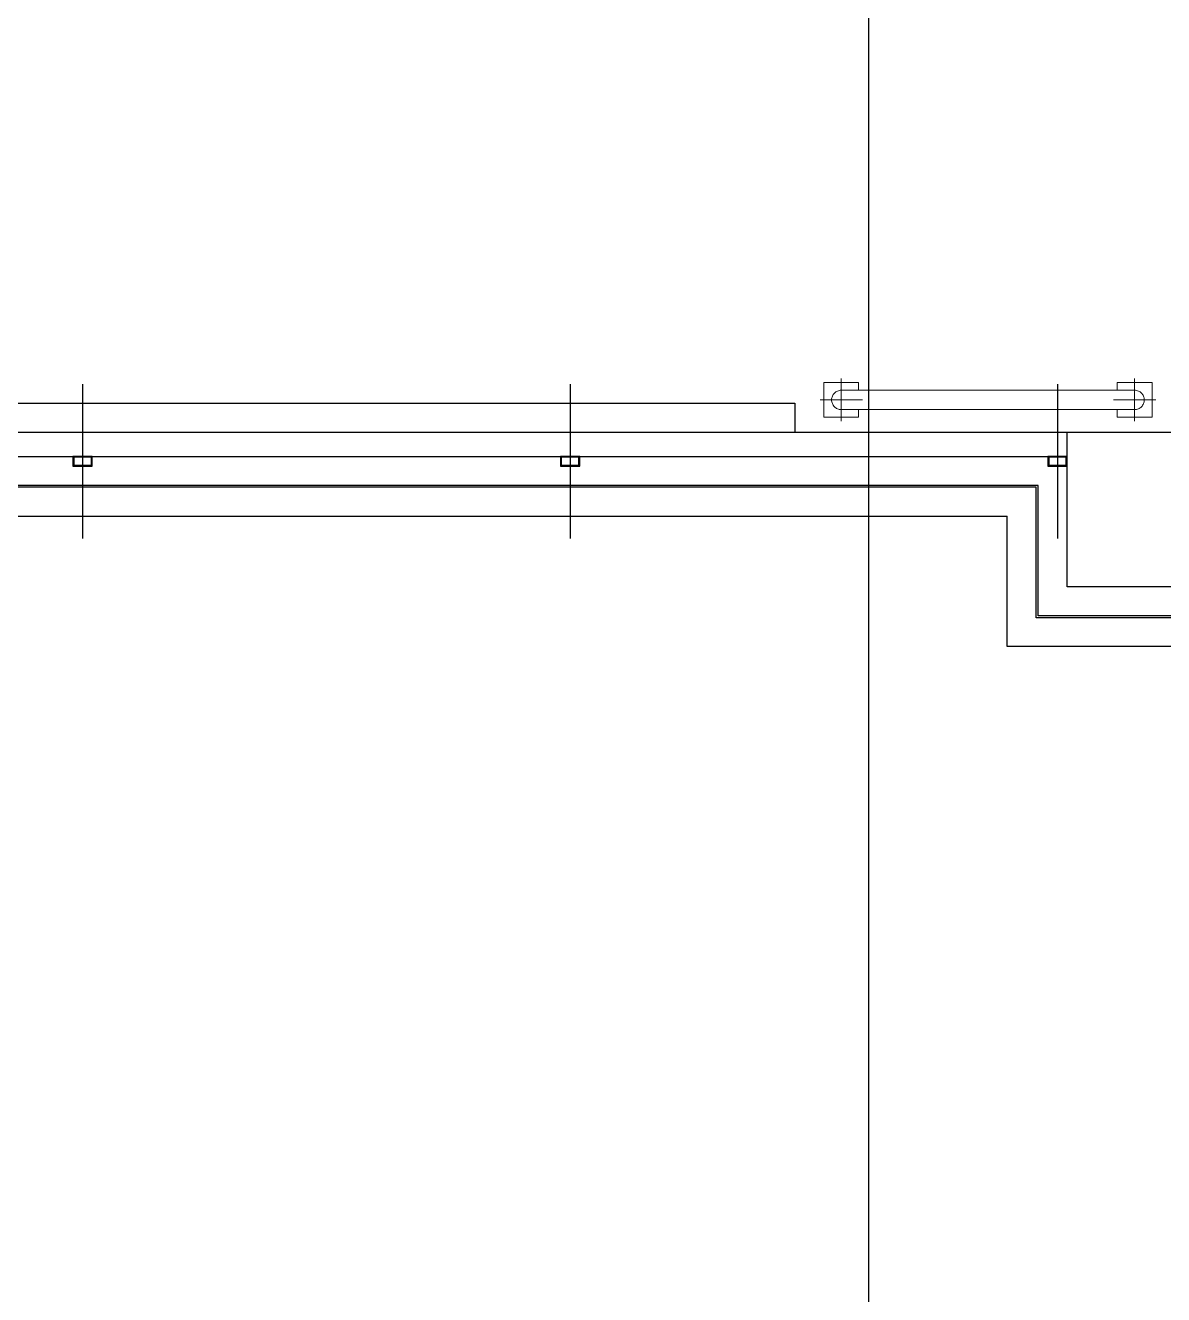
# Model space of a CAD drawing. Header units: millimetres. Extents: x 8456 to 190005487, y 619 to 455456909.
# Drawn here: x 202316 to 203224, y 156072 to 157084 of the extents above; entities that cross this region are included whole.
import ezdxf

# ---------------------------------------------------------------- set-up
doc = ezdxf.new("R2010")
doc.units = ezdxf.units.MM
doc.header["$LTSCALE"] = 400
doc.header["$MEASUREMENT"] = 0
doc.linetypes.add('CEN', pattern=[62, 60, -1, 0, -1])
doc.linetypes.add('XR-평면도$0$HID', pattern=[2, 1.1, -0.9])
doc.layers.get('0').update_dxf_attribs({"linetype": 'CONTINUOUS'})
for name, color, linetype in [('CEN', 1, 'CEN'), ('COL', 2, 'CONTINUOUS'), ('석고보드', 4, 'CONTINUOUS'), ('저온단열', 160, 'CONTINUOUS'), ('충돌방지대', 6, 'CONTINUOUS'), ('판넬', 4, 'CONTINUOUS')]:
    doc.layers.add(name, color=color, linetype=linetype)
doc.layers.add('Defpoint', color=161, linetype='CONTINUOUS', plot=False)
doc.layers.add('XR-평면도$0$A-FFXM-FURN1', color=8, linetype='XR-평면도$0$HID', lineweight=18)

# ---------------------------------------------------------------- blocks, each defined once
blk = doc.blocks.new('A$C2DB436D3')
at = {"layer": 'CEN', "color": 8}
for p, q in [((15403.5, 18654.6, 2515.7), (15403.5, 18478.6, 2515.7)), ((15959, 18654.6, 2515.7), (15959, 18478.6, 2515.7)), ((16514.5, 18654.6, 2515.7), (16514.5, 18478.6, 2515.7))]:
    blk.add_line(p, q, dxfattribs=at)
at = {"layer": 'COL', "color": 8}
for p, q in [((16525.5, 18599.6, 2515.7), (16701.5, 18599.6, 2515.7)), ((16525.5, 18423.6, 2515.7), (16525.5, 18599.6, 2515.7)), ((16701.5, 18423.6, 2515.7), (16525.5, 18423.6, 2515.7))]:
    blk.add_line(p, q, dxfattribs=at)
at = {"layer": 'XR-평면도$0$A-FFXM-FURN1', "color": 8}
for p, q in [((16248.3, 18656.3, 2515.7), (16287.9, 18656.3, 2515.7)), ((16248.3, 18616.7, 2515.7), (16248.3, 18656.3, 2515.7)), ((16268.1, 18612.3, 2515.7), (16268.1, 18660.7, 2515.7)), ((16287.9, 18647.5, 2515.7), (16287.9, 18656.3, 2515.7)), ((16622.3, 18656.3, 2515.7), (16582.7, 18656.3, 2515.7)), ((16582.7, 18647.5, 2515.7), (16582.7, 18656.3, 2515.7)), ((16602.5, 18612.3, 2515.7), (16602.5, 18660.7, 2515.7)), ((16622.3, 18616.7, 2515.7), (16622.3, 18656.3, 2515.7)), ((16268.1, 18647.5, 2515.7), (16602.5, 18647.5, 2515.7)), ((16292.3, 18636.5, 2515.7), (16243.9, 18636.5, 2515.7)), ((16268.1, 18625.5, 2515.7), (16602.5, 18625.5, 2515.7)), ((16287.9, 18616.7, 2515.7), (16287.9, 18625.5, 2515.7)), ((16578.3, 18636.5, 2515.7), (16626.7, 18636.5, 2515.7)), ((16582.7, 18616.7, 2515.7), (16582.7, 18625.5, 2515.7)), ((16248.3, 18616.7, 2515.7), (16287.9, 18616.7, 2515.7)), ((16622.3, 18616.7, 2515.7), (16582.7, 18616.7, 2515.7))]:
    blk.add_line(p, q, dxfattribs=at)
for centre, start, end in [((16268.1, 18636.5, 2515.7), 90, 270), ((16602.5, 18636.5, 2515.7), 270, 90)]:
    blk.add_arc(centre, 11, start, end, dxfattribs=at)
at = {"layer": '석고보드', "color": 8}
for p, q in [((16490.3, 18536.9, 2515.7), (14316.7, 18536.9, 2515.7)), ((16490.3, 18388.4, 2515.7), (16490.3, 18536.9, 2515.7)), ((16677.3, 18388.4, 2515.7), (16490.3, 18388.4, 2515.7))]:
    blk.add_line(p, q, dxfattribs=at)
at = {"layer": '저온단열', "color": 8}
for p, q in [((16492.5, 18539.1, 2515.7), (14314.5, 18539.1, 2515.7)), ((16492.5, 18390.6, 2515.7), (16492.5, 18539.1, 2515.7)), ((16679.5, 18390.6, 2515.7), (16492.5, 18390.6, 2515.7))]:
    blk.add_line(p, q, dxfattribs=at)
at = {"layer": '충돌방지대', "color": 8}
for p, q in [((12171.7, 18632.6, 2515.7), (16215.3, 18632.6, 2515.7)), ((16215.3, 18632.6, 2515.7), (16215.3, 18599.6, 2515.7)), ((14349.7, 18503.9, 2515.7), (16457.3, 18503.9, 2515.7)), ((16457.3, 18355.4, 2515.7), (16457.3, 18503.9, 2515.7)), ((16644.3, 18355.4, 2515.7), (16457.3, 18355.4, 2515.7))]:
    blk.add_line(p, q, dxfattribs=at)
at = {"layer": '판넬', "color": 8}
for p, q in [((14281.5, 18599.6, 2515.7), (16525.5, 18599.6, 2515.7)), ((14281.5, 18572.1, 2515.7), (16525.5, 18572.1, 2515.7))]:
    blk.add_line(p, q, dxfattribs=at)
at = {"layer": '판넬', "color": 8, "elevation": 2515.7}
for points in [[(15392.5, 18561.1), (15414.5, 18561.1), (15414.5, 18572.1), (15392.5, 18572.1)], [(15393.5, 18562), (15413.5, 18562), (15413.5, 18571.1), (15393.5, 18571.1)], [(15948, 18561.1), (15970, 18561.1), (15970, 18572.1), (15948, 18572.1)], [(15949, 18562), (15969, 18562), (15969, 18571.1), (15949, 18571.1)], [(16503.5, 18561.1), (16525.5, 18561.1), (16525.5, 18572.1), (16503.5, 18572.1)], [(16504.5, 18562), (16524.5, 18562), (16524.5, 18571.1), (16504.5, 18571.1)]]:
    blk.add_lwpolyline(points, close=True, dxfattribs=at)

msp = doc.modelspace()

# ---------------------------------------------------------------- linework, layer by layer
at = {"layer": 'Defpoint'}
msp.add_lwpolyline([(29467.9, 160217.4), (202988.5, 160217.4), (202988.5, 84717.4), (29467.9, 84717.4)], close=True, dxfattribs=at)

# ---------------------------------------------------------------- block references
at = {"xscale": 0.7, "yscale": 0.7, "zscale": 0.7}
msp.add_blockref('A$C2DB436D3', (191579.1, 143740.2, -160.1), dxfattribs=at)

doc.saveas('drawing.dxf')
